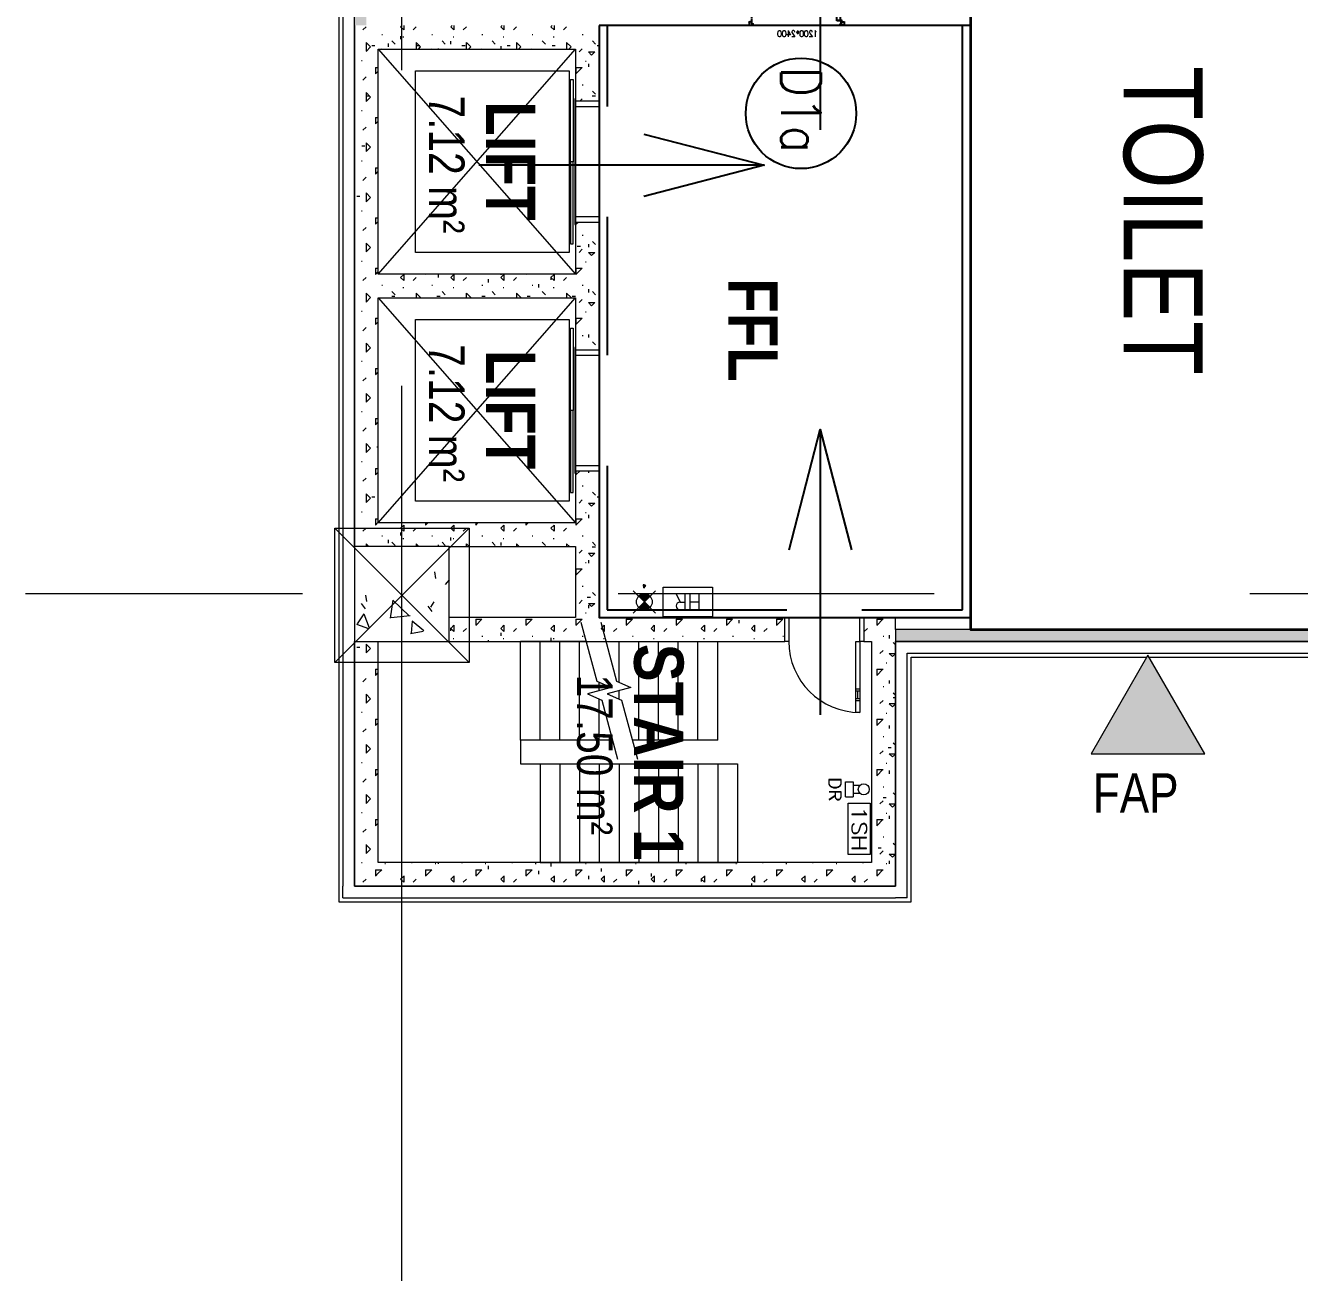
# Model space of a CAD drawing. Extents: x -14231 to 516634, y -267190 to 70805.
# Drawn here: x 402744 to 418883, y -145088 to -129294 of the extents above; entities that cross this region are included whole.
import ezdxf
from ezdxf.enums import TextEntityAlignment as Align

# ---------------------------------------------------------------- set-up
doc = ezdxf.new("R2010")
doc.units = 0
doc.header["$LTSCALE"] = 8
for name, pattern in [('188K-SM-03-F10-ARCH-PA-Y2257103$0$AP5A-SM-03-F20-ARCH-PA-Y2230801+Y2230803$0$ALL-PA-TXT-Y2221201$0$DASHED', [19.05, 12.7, -6.35]), ('IDA - Grid Line', [3500, 2000, -500, 500, -500]), ('Overhead', [992.1875, 595.3125, -396.875])]:
    doc.linetypes.add(name, pattern=pattern)
doc.layers.get('0').update_dxf_attribs({"color": 1, "linetype": 'CONTINUOUS'})
for name, color, linetype in [('0-1.7M Column', 254, 'CONTINUOUS'), ('0-T100单抗岩棉库板H10000', 21, 'CONTINUOUS'), ('188K-SM-03-F10-ARCH-PA-Y2257103$0$K-Door', 4, 'CONTINUOUS'), ('188K-SM-03-F10-ARCH-PA-Y2257103$0$K-TXT', 7, 'CONTINUOUS'), ('CTCI', 4, 'CONTINUOUS')]:
    doc.layers.add(name, color=color, linetype=linetype)
for name, color, linetype, lineweight in [('A-_--------_-D0', 7, 'CONTINUOUS', 9), ('A-_--------_A', 7, 'CONTINUOUS', 9), ('A-_ANOTGRID_E', 7, 'CONTINUOUS', 9), ('A-_DOOR----_E', 7, 'CONTINUOUS', 9), ('A-_FIREEQPM_E', 7, 'CONTINUOUS', 9), ('A-_ROOMNAME_A', 7, 'CONTINUOUS', 9), ('A-_STRC----_E', 7, 'CONTINUOUS', 9), ('A-_WALL----_E', 7, 'CONTINUOUS', 9), ('A-_WALL----_H', 7, 'CONTINUOUS', 9), ('A-COLN----_E', 7, 'CONTINUOUS', 9), ('A-COLN----_E1', 7, 'CONTINUOUS', 9), ('Mechanical Equipment', 7, 'CONTINUOUS', 9)]:
    doc.layers.add(name, color=color, linetype=linetype, lineweight=lineweight)
doc.styles.add('188K-SM-03-F10-ARCH-PA-Y2257103$0$AP5A-SM-03-F20-ARCH-PA-Y2230801+Y2230803$0$ALL-PA-TXT-Y2221201$0$Standard', font='txt.shx', dxfattribs={"bigfont": 'chineset.shx'})
doc.styles.add('188K-SM-03-F10-ARCH-PA-Y2257103$0$Standard', font='txt.shx', dxfattribs={"bigfont": 'chineset.shx'})
doc.styles.add('Arial', font='arial.ttf', dxfattribs={"width": 0.8, "height": 0.25})
doc.styles.add('Arial Narrow_2', font='ARIALN.TTF', dxfattribs={"width": 0.8, "height": 0.22})
doc.styles.add('Arial Narrow_3', font='ARIALN.TTF', dxfattribs={"height": 0.35})
doc.styles.add('Arial Narrow_B_3', font='ARIALNB.TTF', dxfattribs={"height": 2.6})
doc.styles.add('Site Area', font='arial.ttf', dxfattribs={"width": 0.8})
doc.dimstyles.new('IDA_-_Arial_-_2_5mm_-_Black_-_Diagonal', dxfattribs={"dimscale": 304.8, "dimtxt": 639.644359, "dimasz": 0.82021, "dimexe": 0.82021, "dimexo": 0.82021, "dimgap": 0, "dimtad": 1, "dimdec": 0, "dimzin": 0, "dimdsep": 46, "dimtxsty": 'Arial Narrow_2', "dimblk1": 'OBLIQUE', "dimblk2": 'OBLIQUE', "dimsah": 1, "dimcen": 0.09, "dimdle": 0.82021, "dimazin": 0, "dimtfac": 1, "dimtdec": 4, "dimtix": 1, "dimtmove": 0, "dimatfit": 3, "dimfxl": 1, "dimtvp": 1, "dimtolj": 1, "dimtzin": 0, "dimarcsym": 2})
pattern_1 = [(270, (69356.9, 806163.47), (508, -2032), [83.82, -1440.18, 83.82, -1440.18, -8128]), (270, (69356.9, 806163.47), (508, -2032), [-3048, 83.82, -2964.18, 83.82, -1440.18, -3556]), (270, (69356.9, 806163.47), (508, -2032), [-7620, 83.82, -932.18, 83.82, -2456.18]), (30, (69610.9, 805401.47), (1505.76362, 1455.9409), [83.82, -1440.18, 83.82, -1440.18, -8128]), (30, (69610.9, 805401.47), (1505.76362, 1455.9409), [-3048, 83.82, -2964.18, 83.82, -1440.18, -3556]), (30, (69610.9, 805401.47), (1505.76362, 1455.9409), [-7620, 83.82, -932.18, 83.82, -2456.18]), (150, (70626.9, 805147.47), (-2013.76362, 576.0591), [83.82, -1440.18, 83.82, -1440.18, -8128]), (150, (70626.9, 805147.47), (-2013.76362, 576.0591), [-3048, 83.82, -2964.18, 83.82, -1440.18, -3556]), (150, (70626.9, 805147.47), (-2013.76362, 576.0591), [-7620, 83.82, -932.18, 83.82, -2456.18])]
pattern_2 = [(270, (69356.9, 806163.47), (635, -635), [79.375, -555.625]), (360, (69356.9, 806163.47), (635, 635), [79.375, -555.625]), (45, (69356.9, 806084.1), (1e-13, 635.00027), [112.253, -785.772]), (270, (69714.1, 806084.1), (635, -635), [79.375, -555.625]), (315, (69674.4, 806044.4), (635.00027, -1e-13), [56.127, -841.899]), (45, (69674.4, 806044.4), (1e-13, 635.00027), [56.127, -841.899]), (270, (69872.84, 805845.97), (635, -635), [112.253, -522.747]), (315, (69872.84, 805845.97), (635.00027, -1e-13), [79.375, -818.651]), (45, (69872.84, 805733.7), (1e-13, 635.00027), [79.375, -818.651]), (360, (69515.66, 805726.9), (635, 635), [79.375, -555.625]), (315, (69515.66, 805726.9), (635.00027, -1e-13), [56.127, -841.899]), (45, (69555.34, 805687.2), (1e-13, 635.00027), [56.127, -841.899]), (270, (69515.66, 806084.1), (635, -635), [39.687, -531.812]), (270, (69674.4, 805607.84), (635, -635), [39.687, -531.812]), (360, (69753.8, 805806.3), (635, 635), [39.687, -531.813]), (45, (69396.6, 805726.9), (1e-13, 635.00027), [56.127, -841.899]), (45, (69833.16, 806004.7), (1e-13, 635.00027), [56.127, -841.899]), (315, (69565.27, 805865.8), (635.00027, -1e-13), [56.127, -841.899]), (360, (69436.3, 805945.2), (635, 635), [9.922, -625.078]), (360, (69704.2, 805915.4), (635, 635), [9.922, -625.078]), (360, (69813.3, 805617.76), (635, 635), [9.922, -625.078]), (360, (69476, 805607.84), (635, 635), [9.922, -625.078])]

# ---------------------------------------------------------------- blocks, each defined once
blk = doc.blocks.new('IDA - Rectangle Column - 1200W X 1200D-V91-PH1 LEVEL 3 - PROBE')
at = {"layer": 'A-COLN----_E1'}
h = blk.add_hatch(dxfattribs=at)
h.set_pattern_fill('FP_87', color=256, style=0, pattern_type=2)
h.set_pattern_definition([(50, (-942657.2, -338156.1), (1821.8403, -159.3907), [190.5, -2095.5]), (355, (-942657.2, -338156.1), (-352.428, 1910.5674), [152.4, -1676.4]), (100.451, (-942505.4, -338169.4), (1469.4262, 1751.166), [161.9, -1780.901]), (46.184, (-942657.2, -337648.1), (2710.791, -420.428), [285.75, -3143.25]), (96.636, (-942431.3, -337683.2), (2374.0256, 2474.276), [242.85, -2671.351]), (351.184, (-942657.2, -337648), (2374.05, 2474.2525), [228.6, -2514.6]), (21, (-942403.2, -337775.1), (1516.1442, -1022.6516), [190.5, -2095.5]), (326, (-942403.2, -337775.1), (618.021, 1841.8805), [152.4, -1676.4]), (71.451, (-942276.8, -337860.3), (2134.1713, 819.2124), [161.9, -1780.901]), (37.5, (-942657.2, -338156.1), (30.88603, 845.5504), [83.82, -1572.26, 83.82, -3300.73]), (37.5, (-942657.2, -338156.1), (30.88603, 845.5504), [-1739.9, -1617.98, 83.82, -1598.93]), (7.5, (-942657.2, -338156.1), (668.1966, 1001.80575), [83.82, -886.46, 83.82, -1534.16, -641.35]), (7.5, (-942657.2, -338156.1), (668.1966, 1001.80575), [-2588.26, 83.82, -557.53]), (327.5, (-943223.6, -338156.1), (1355.90933, -57.2896), [83.82, -551.18, 83.82, -4526.28]), (327.5, (-943223.6, -338156.1), (1355.90933, -57.2896), [-718.82, -1897.38, 83.82, -2545.08]), (317.5, (-943477.6, -338156.1), (1481.2932, 254.2664), [83.82, -741.68, 83.82, -3098.8]), (317.5, (-943477.6, -338156.1), (1481.2932, 254.2664), [-909.32, -1231.9, 83.82, -1783.08])])
h.paths.add_polyline_path([(600, -600), (600, 600), (-600, 600), (-600, -600)])
at = {"layer": 'A-COLN----_E'}
for p, q in [((600, 600), (-600, 600)), ((-600, 600), (-600, -600)), ((600, -600), (600, 600)), ((-600, -600), (600, -600))]:
    blk.add_line(p, q, dxfattribs=at)
blk = doc.blocks.new('IDA - Lift - 2500W X 2850D - Lift Shaft PL-9846512-PH1 LEVEL 3 - PROBE')
at = {"layer": 'A-_DOOR----_E'}
for p, q in [((-735, 150), (-800, 150)), ((-800, 150), (-800, -150)), ((-735, -150), (-735, 150)), ((730, 150), (665, 150)), ((665, 150), (665, -150)), ((730, -150), (730, 150)), ((-1460, -150), (1390, -150)), ((-1460, -2650), (-1460, -150)), ((-1460, -2650), (1390, -150)), ((1390, -2650), (-1460, -150)), ((-35, -150), (-830, -150)), ((-830, -150), (-830, -160)), ((-830, -160), (-35, -160)), ((-800, -150), (-735, -150)), ((-35, -160), (-35, -150)), ((760, -150), (-35, -150)), ((-35, -150), (-35, -160)), ((-35, -160), (760, -160)), ((665, -150), (730, -150)), ((760, -160), (760, -150)), ((1390, -150), (1390, -2650)), ((-1185, -230), (1115, -230)), ((-1185, -2180), (-1185, -230)), ((-1075, -180), (-35, -180)), ((-1075, -215), (-1075, -180)), ((-35, -215), (-1075, -215)), ((-35, -180), (-35, -215)), ((1005, -180), (-35, -180)), ((-35, -180), (-35, -215)), ((-35, -215), (1005, -215)), ((1005, -215), (1005, -180)), ((1115, -230), (1115, -2180)), ((1115, -2180), (-1185, -2180)), ((1390, -2650), (-1460, -2650))]:
    blk.add_line(p, q, dxfattribs=at)
blk = doc.blocks.new('IDA - F - Single - Swing - VP - 1000L X 2200H - DOOR TYPE - FIRE RATING-9848701-PH1 LEVEL 3 - PROBE')
at = {"layer": 'A-_DOOR----_E'}
for p, q in [((-500, 150), (-450, 150)), ((-500, -150), (-500, 150)), ((-450, 150), (-450, -150)), ((450, 150), (500, 150)), ((450, -150), (450, 150)), ((500, 150), (500, -150)), ((-450, -150), (-500, -150)), ((400, -150), (450, -150)), ((400, -1050), (400, -150)), ((450, -150), (450, -1050)), ((500, -150), (450, -150)), ((400, -750), (450, -750)), ((400, -775), (450, -775)), ((425, -875), (425, -775)), ((400, -875), (450, -875)), ((400, -900), (450, -900)), ((450, -1050), (400, -1050))]:
    blk.add_line(p, q, dxfattribs=at)
blk.add_arc((450, -150), 900, 180, 270, dxfattribs=at)
blk.add_arc((450, -150), 900, 180, 270, dxfattribs=at)
blk = doc.blocks.new('IDA - Hosereel - HoseReel w Box-9858638-PH1 LEVEL 3 - PROBE')
at = {"layer": 'A-_--------_-D0'}
for p, q in [((-313, -388), (-313, -12)), ((-313, -12), (312, -12)), ((-145, -100), (-145, -300)), ((-32, -100), (-32, -300)), ((33, -100), (99, -100)), ((33, -100), (33, -300)), ((312, -12), (312, -388)), ((-145, -195), (-32, -195)), ((99, -195), (33, -195)), ((90, -195), (146, -300)), ((312, -388), (-313, -388))]:
    blk.add_line(p, q, dxfattribs=at)
blk.add_arc((99, -148), 47.6, 270, 90, dxfattribs=at)
blk = doc.blocks.new('IDA - Fire Extinguisher Fix Text - 4kg ABC-9858651-PH1 LEVEL 3 - PROBE')
at = {"layer": 'A-_--------_-D0'}
for points in [[(-71, -124), (0, -195), (71, -124), (50, -108), (26, -98), (0, -95), (-26, -98), (-50, -108)], [(-71, -266), (-50, -282), (-26, -292), (0, -295), (26, -292), (50, -282), (71, -266), (0, -195), (-50, -245)]]:
    blk.add_hatch(color=256, dxfattribs=at).paths.add_polyline_path(points)
for p, q in [((-141, -54), (0, -195)), ((-71, -124), (0, -195)), ((-71, -124), (0, -195)), ((141, -54), (0, -195)), ((0, -195), (71, -124)), ((0, -195), (71, -124)), ((-141, -336), (0, -195)), ((0, -195), (-71, -266)), ((141, -336), (0, -195)), ((71, -266), (0, -195)), ((7, -369), (-17, -404)), ((-17, -404), (7, -404)), ((-15, -403), (7, -371)), ((7, -403), (-15, -403)), ((8, -403), (7, -369)), ((7, -371), (7, -403)), ((7, -404), (8, -420)), ((8, -404), (20, -403)), ((20, -403), (8, -403)), ((8, -420), (8, -404))]:
    blk.add_line(p, q, dxfattribs=at)
blk.add_circle((0, -195), 100, dxfattribs=at)
for start, end in [(45, 135), (45, 135), (225, 315)]:
    blk.add_arc((0, -195), 100, start, end, dxfattribs=at)
blk = doc.blocks.new('IDA - Dry _ Wet Riser - Dry Riser-9858623-PH1 LEVEL 3 - PROBE')
at = {"layer": 'A-_--------_-D0'}
for p, q in [((-50, -149), (-50, -235)), ((50, -149), (50, -235)), ((-95, -330), (-95, -235)), ((-95, -235), (95, -235)), ((95, -330), (95, -235)), ((-72, -388), (-124, -388)), ((-124, -388), (-124, -542)), ((-121, -538), (-121, -392)), ((-121, -392), (-72, -392)), ((95, -330), (-95, -330)), ((-50, -395), (-72, -388)), ((-72, -392), (-52, -399)), ((-52, -399), (-38, -413)), ((-35, -410), (-50, -395)), ((-38, -413), (-31, -426)), ((-28, -425), (-35, -410)), ((-31, -426), (-24, -447)), ((-24, -483), (-31, -504)), ((-21, -447), (-28, -425)), ((-28, -505), (-21, -483)), ((-24, -447), (-24, -483)), ((-21, -483), (-21, -447)), ((95, -388), (29, -388)), ((29, -388), (29, -540)), ((32, -460), (32, -392)), ((32, -392), (94, -392)), ((94, -460), (32, -460)), ((32, -540), (32, -463)), ((32, -463), (79, -463)), ((79, -463), (129, -540)), ((132, -539), (83, -462)), ((83, -462), (95, -462)), ((94, -392), (115, -399)), ((115, -453), (94, -460)), ((117, -395), (95, -388)), ((95, -462), (117, -455)), ((115, -399), (122, -405)), ((122, -446), (115, -453)), ((124, -402), (117, -395)), ((117, -455), (124, -447)), ((122, -405), (128, -419)), ((128, -432), (122, -446)), ((132, -417), (124, -402)), ((124, -447), (132, -433)), ((128, -419), (128, -432)), ((132, -433), (132, -417)), ((-124, -542), (-72, -542)), ((-72, -538), (-121, -538)), ((-52, -531), (-72, -538)), ((-72, -542), (-50, -535)), ((-38, -517), (-52, -531)), ((-50, -535), (-35, -520)), ((-31, -504), (-38, -517)), ((-35, -520), (-28, -505)), ((29, -540), (32, -540)), ((129, -540), (132, -539))]:
    blk.add_line(p, q, dxfattribs=at)
blk.add_circle((0, -100), 70, dxfattribs=at)
blk = doc.blocks.new('IDA - Standby Hose - Single SH w Box-9858608-PH1 LEVEL 3 - PROBE')
at = {"layer": 'A-_--------_-D0'}
for p, q in [((-324, -296), (-324, -19)), ((-324, -19), (324, -19)), ((-211, -89), (-228, -98)), ((-228, -98), (-226, -101)), ((-226, -101), (-208, -92)), ((-184, -62), (-211, -89)), ((-208, -92), (-185, -69)), ((-185, -69), (-185, -250)), ((-181, -62), (-184, -62)), ((-181, -250), (-181, -62)), ((-49, -71), (-68, -90)), ((-68, -90), (-68, -109)), ((-68, -109), (-59, -128)), ((-64, -92), (-47, -75)), ((-64, -108), (-64, -92)), ((-55, -125), (-64, -108)), ((-59, -128), (-49, -137)), ((-47, -134), (-55, -125)), ((-22, -62), (-49, -71)), ((-49, -137), (-31, -146)), ((-47, -75), (-22, -66)), ((-30, -142), (-47, -134)), ((-31, -146), (22, -164)), ((23, -160), (-30, -142)), ((14, -62), (-22, -62)), ((-22, -66), (13, -66)), ((13, -66), (39, -75)), ((41, -71), (14, -62)), ((41, -169), (23, -160)), ((39, -75), (56, -92)), ((59, -89), (41, -71)), ((56, -92), (59, -89)), ((115, -65), (111, -65)), ((111, -65), (111, -250)), ((115, -151), (115, -65)), ((243, -151), (115, -151)), ((115, -250), (115, -155)), ((115, -155), (243, -155)), ((247, -65), (243, -65)), ((243, -65), (243, -151)), ((243, -155), (243, -250)), ((247, -250), (247, -65)), ((324, -19), (324, -296)), ((324, -296), (-324, -296)), ((-185, -250), (-181, -250)), ((-64, -223), (-67, -226)), ((-67, -226), (-49, -244)), ((-47, -241), (-64, -223)), ((-49, -244), (-22, -253)), ((-22, -249), (-47, -241)), ((13, -249), (-22, -249)), ((-22, -253), (14, -253)), ((39, -241), (13, -249)), ((14, -253), (41, -244)), ((22, -164), (39, -173)), ((39, -173), (47, -181)), ((55, -224), (39, -241)), ((50, -179), (41, -169)), ((41, -244), (59, -225)), ((47, -181), (55, -198)), ((59, -197), (50, -179)), ((55, -198), (55, -224)), ((59, -225), (59, -197)), ((111, -250), (115, -250)), ((243, -250), (247, -250))]:
    blk.add_line(p, q, dxfattribs=at)
blk = doc.blocks.new('_Oblique')
at = {"color": 0, "linetype": 'ByBlock', "lineweight": -2}
blk.add_line((-0.5, -0.5), (0.5, 0.5), dxfattribs=at)
blk = doc.blocks.new('A$C3c950bc4')
at = {"layer": 'A-COLN----_E1', "color": 8, "lineweight": 9}
for p, q in [((76466, 850), (74766, -850)), ((74766, 850), (76466, -850))]:
    blk.add_line(p, q, dxfattribs=at)
blk.add_lwpolyline([(74766, 850), (76466, 850), (76466, -850), (74766, -850)], close=True, dxfattribs=at)
blk = doc.blocks.new('188K-SM-03-F10-ARCH-PA-Y2257103$0$AP5A-SM-03-F20-ARCH-PA-Y2230801+Y2230803$0$把手GMT水平鎖')
blk.add_lwpolyline([(24, 8), (-24, 8), (-24, 0), (24, 0)], close=True)
blk.add_lwpolyline([(-11, 0), (-11, -40), (-10, -54, 0.327495), (-4, -62, 0.089847), (104, -64, 1.144881), (99, -45, -0.137079), (16, -45, -0.349357), (11, -40), (11, 0)], format="xyb")
blk = doc.blocks.new('188K-SM-03-F10-ARCH-PA-Y2257103$0$單開庫板門-1200x2400(水平把手)')
at = {"ltscale": 0.1}
for p, q in [((26008.6, -11403.6), (26004.5, -11403.6)), ((26004.5, -11403.6), (26004.5, -11414.1)), ((26008.6, -11414.1), (26008.6, -11403.6)), ((26004.5, -11414.1), (26004.5, -11415.3)), ((26004.5, -11414.1), (26008.6, -11414.1)), ((26004.5, -11415.4), (26004.6, -11415.5)), ((26008.6, -11414), (26004.6, -11414)), ((26004.6, -11414.3), (26004.6, -11414.2)), ((26004.6, -11415.3), (26004.6, -11414.5)), ((26004.7, -11414.1), (26006.5, -11414.1)), ((26005.1, -11414.4), (26004.7, -11414.4)), ((26004.7, -11414.5), (26005.1, -11414.5)), ((26004.7, -11414.5), (26004.7, -11506)), ((26004.7, -11506), (26004.7, -11414.5)), ((26004.7, -11414.5), (26004.7, -11414.5)), ((26004.7, -11415.4), (26004.7, -11415.3)), ((26005.2, -11414.4), (26005.2, -11414.4)), ((26006.5, -11414.1), (26006.6, -11414.1)), ((26006.6, -11414.1), (26006.6, -11414.1)), ((26006.6, -11414.1), (26008.4, -11414.1)), ((26008.4, -11414.4), (26008, -11414.4)), ((26008, -11414.4), (26008, -11414.4)), ((26008, -11414.5), (26008.4, -11414.5)), ((26008.4, -11506), (26008.4, -11414.5)), ((26008.4, -11414.5), (26008.4, -11414.5)), ((26008.4, -11414.5), (26008.4, -11506)), ((26008.4, -11415.3), (26008.4, -11415.4)), ((26008.5, -11414.2), (26008.5, -11414.3)), ((26008.5, -11414.5), (26008.5, -11415.3)), ((26008.5, -11415.5), (26008.6, -11415.4)), ((26008.6, -11415.3), (26008.6, -11414.1)), ((26008.6, -11506.4), (26004.5, -11506.4)), ((26004.5, -11506.4), (26004.5, -11518)), ((26004.7, -11506), (26004.7, -11506)), ((26008.4, -11506), (26008.4, -11506)), ((26008.6, -11518), (26008.6, -11506.4)), ((25999.5, -11519.7), (25999.5, -11523.2)), ((26002.5, -11519.1), (26000, -11519.1)), ((26002.4, -11523.7), (26004.1, -11522.6)), ((26002.9, -11518.5), (26002.6, -11518.5)), ((26002.6, -11518.5), (26002.6, -11521)), ((26002.6, -11521.9), (26002.6, -11519.3)), ((26002.6, -11521), (26002.9, -11521)), ((26003.4, -11521.9), (26002.6, -11521.9)), ((26002.9, -11521), (26002.9, -11518.5)), ((26003.3, -11522.2), (26003.3, -11522)), ((26003.3, -11522), (26003.4, -11522)), ((26004, -11522.2), (26003.3, -11522.2)), ((26008.3, -11517.5), (26003.6, -11517.5)), ((26003.6, -11517.5), (26003.6, -11517.7)), ((26003.6, -11517.7), (26008.3, -11517.7)), ((26004.1, -11521.9), (26003.9, -11521.9)), ((26003.9, -11522), (26004, -11522)), ((26004, -11522), (26004, -11522.2)), ((26004.2, -11522.4), (26004.2, -11521.9)), ((26004.5, -11518), (26008.6, -11518)), ((26008.3, -11517.7), (26008.3, -11517.5)), ((26114.8, -11521.9), (26115.1, -11521.9)), ((26114.8, -11522.4), (26114.8, -11521.9)), ((26114.9, -11522), (26114.9, -11522.2)), ((26115.1, -11522), (26114.9, -11522)), ((26114.9, -11522.2), (26115.7, -11522.2)), ((26116.6, -11523.7), (26114.9, -11522.6)), ((26115.5, -11521.9), (26116.3, -11521.9)), ((26115.7, -11522), (26115.5, -11522)), ((26115.7, -11522.2), (26115.7, -11522)), ((26116.3, -11521.9), (26116.3, -11519.3)), ((26116.5, -11519.1), (26119, -11519.1)), ((26119.5, -11519.7), (26119.5, -11523.2)), ((26000, -11523.7), (26002.4, -11523.7)), ((26119, -11523.7), (26116.6, -11523.7))]:
    blk.add_line(p, q, dxfattribs=at)
blk.add_lwpolyline([(26006.6, -11506.4), (26006.5, -11506.3), (26004.7, -11506.3, -0.414214), (26004.6, -11506.3), (26004.6, -11506.1, -0.414214), (26004.7, -11506.1), (26005.1, -11506.1, 0.414214), (26005.2, -11506.1), (26005.2, -11506, 0.414214), (26005.1, -11506), (26004.7, -11506, -0.414214), (26004.6, -11506), (26004.6, -11505.2, -0.414214), (26004.7, -11505.2), (26004.7, -11505.2, 0.414214), (26004.7, -11505.2), (26004.7, -11505, 0.72636), (26004.6, -11505), (26004.5, -11505.1, 0.158507), (26004.5, -11505.2), (26004.5, -11506.4, 0.414214), (26004.6, -11506.5), (26008.6, -11506.5, 0.414214), (26008.6, -11506.4), (26008.6, -11505.2, 0.158507), (26008.6, -11505.1), (26008.5, -11505, 0.72636), (26008.4, -11505), (26008.4, -11505.2, 0.414214), (26008.5, -11505.2, -0.414214), (26008.5, -11505.2), (26008.5, -11506, -0.414214), (26008.4, -11506), (26008, -11506, 0.414214), (26008, -11506), (26008, -11506.1, 0.414214), (26008, -11506.1), (26008.4, -11506.1, -0.414214), (26008.5, -11506.1), (26008.5, -11506.3, -0.414214), (26008.4, -11506.3), (26006.6, -11506.3)], format="xyb", close=True, dxfattribs=at)
for points in [[(25999.5, -11518.9), (25999.5, -11523.9)], [(26119.5, -11518.9), (26119.5, -11523.9)]]:
    blk.add_lwpolyline(points)
at = {"linetype": '188K-SM-03-F10-ARCH-PA-Y2257103$0$AP5A-SM-03-F20-ARCH-PA-Y2230801+Y2230803$0$ALL-PA-TXT-Y2221201$0$DASHED', "ltscale": 0.01}
blk.add_arc((26001.1, -11518.7), 115.3, 359.8531, 85.8135, dxfattribs=at)
at = {"ltscale": 0.1}
for centre, radius, start, end in [((26004.6, -11414.1), 0.0313, 90, 180), ((26004.6, -11415.3), 0.0313, 180, 216.0274), ((26004.7, -11414.2), 0.0313, 90, 180), ((26004.7, -11414.3), 0.0313, 180, 270), ((26004.7, -11414.5), 0.0313, 90, 180), ((26004.7, -11415.3), 0.0209, 180, 270), ((26004.7, -11415.4), 0.0313, 216.0274, 360), ((26004.7, -11415.3), 0.0209, 360, 90), ((26005.1, -11414.4), 0.0313, 270, 0), ((26005.1, -11414.4), 0.0313, 0, 90), ((26008, -11414.4), 0.0313, 90, 180), ((26008, -11414.4), 0.0313, 180, 270), ((26008.4, -11414.2), 0.0313, 360, 90), ((26008.4, -11414.3), 0.0313, 270, 0), ((26008.4, -11414.5), 0.0313, 0, 90), ((26008.5, -11415.3), 0.0209, 90, 180), ((26008.5, -11415.4), 0.0313, 180, 323.9726), ((26008.5, -11415.3), 0.0209, 270, 360), ((26008.6, -11414.1), 0.0313, 360, 90), ((26008.6, -11415.3), 0.0313, 323.9726, 360)]:
    blk.add_arc(centre, radius, start, end, dxfattribs=at)
for centre, major_axis, start_param, end_param in [((26000, -11519.7), (0.369, -0.369), 2.356194, 3.926991), ((26000, -11523.2), (-0.369, -0.369), 5.497787, 7.068583), ((26002.5, -11519.3), (0.111, -0.111), 7.068583, 8.63938), ((26003.4, -11521.9), (-0.0369, -0.0369), 0.785398, 3.926991), ((26003.9, -11521.9), (-0.0369, -0.0369), 3.926991, 7.068583), ((26004.1, -11521.9), (0.0369, -0.0369), 7.068583, 8.63938), ((26003.9, -11522.4), (0.221, -0.221), 6.162283, 7.068583), ((26114.8, -11521.9), (-0.0369, -0.0369), -2.356194, -0.785398), ((26115.1, -11522.4), (-0.221, -0.221), -0.785398, 0.120903), ((26115.1, -11521.9), (0.0369, -0.0369), -0.785398, 2.356194), ((26115.5, -11521.9), (0.0369, -0.0369), 2.356194, 5.497787), ((26116.5, -11519.3), (-0.111, -0.111), -2.356194, -0.785398), ((26119, -11519.7), (-0.369, -0.369), 2.356194, 3.926991), ((26119, -11523.2), (0.369, -0.369), -0.785398, 0.785398)]:
    blk.add_ellipse(centre, major_axis=major_axis, ratio=1, start_param=start_param, end_param=end_param, dxfattribs=at)
at = {"ltscale": 0.1, "extrusion": (0, 0, -1)}
blk.add_ellipse((26003.1, -11517.9), major_axis=(-0.516, 0.516), ratio=1, start_param=5.497787, end_param=11.780972, dxfattribs=at)
at = {"ltscale": 5}
for p, xscale, yscale, zscale, rotation in [((26003.6, -11408.9), 0.1058823529319317, 0.1058823529319317, 0.1058823529319317, 270), ((26009.5, -11408.9), -0.1058823529319317, 0.1058823529396357, 0.1058823529411765, 90)]:
    blk.add_blockref('188K-SM-03-F10-ARCH-PA-Y2257103$0$AP5A-SM-03-F20-ARCH-PA-Y2230801+Y2230803$0$把手GMT水平鎖', p, dxfattribs=dict(at, xscale=xscale, yscale=yscale, zscale=zscale, rotation=rotation))
at = {"color": 8, "ltscale": 0.1, "style": '188K-SM-03-F10-ARCH-PA-Y2257103$0$AP5A-SM-03-F20-ARCH-PA-Y2230801+Y2230803$0$ALL-PA-TXT-Y2221201$0$Standard', "width": 0.85}
blk.add_text('1200*2400', height=8, dxfattribs=at).set_placement((26058.4, -11534.4), align=Align.MIDDLE_CENTER)

msp = doc.modelspace()

# ---------------------------------------------------------------- hatches: boundary and pattern name
at = {"layer": 'A-_--------_A', "lineweight": 5, "true_color": 0xff0000}
msp.add_hatch(color=1, dxfattribs=at).paths.add_polyline_path([(416241.7, -138518.7), (417685, -138518.7), (416963.4, -137268.7), (416577.1, -137937.8)])
at = {"layer": 'A-_WALL----_H', "true_color": 0x808080}
h = msp.add_hatch(dxfattribs=at)
h.set_pattern_fill('FP_1', color=8, angle=-90, style=0, pattern_type=2)
h.set_pattern_definition(pattern_1)
h.paths.add_polyline_path([(406913, -129293.5), (407063, -129293.5), (407063, -124493.7), (406913, -124493.7)])
h.paths.add_polyline_path([(406913, -123293.7), (407063, -123293.7), (407063, -111893.7), (406913, -111893.7), (406913, -112478.2)])
h.paths.add_polyline_path([(406913, -110693.7), (407063, -110693.7), (407063, -99293.7), (406913, -99293.7)])
h.paths.add_polyline_path([(406913, -98093.7), (407063, -98093.7), (407063, -86693.7), (406913, -86693.7), (406913, -94441.7)])
h.paths.add_polyline_path([(406913, -85493.7), (407063, -85493.7), (407063, -74093.7), (406913, -74093.7), (406913, -76405.1)])
h.paths.add_polyline_path([(406913, -72893.7), (407063, -72893.7), (407063, -61493.7), (406913, -61493.7)])
h = msp.add_hatch(dxfattribs=at)
h.set_pattern_fill('FP_107', color=8, angle=-90, style=0, pattern_type=2)
h.set_pattern_definition(pattern_2)
h.paths.add_polyline_path([(406913, -140193.7), (407213, -140193.7), (407213, -137093.7), (406913, -137093.7), (406913, -139893.7)])
h.paths.add_polyline_path([(406913, -135593.7), (406913, -135893.7), (407213, -135893.7), (407213, -129293.5), (406913, -129293.5), (406913, -132743.6)])
h = msp.add_hatch(dxfattribs=at)
h.set_pattern_fill('FP_107', color=8, angle=-90, style=0, pattern_type=2)
h.set_pattern_definition(pattern_2)
h.paths.add_polyline_path([(407213, -129593.5), (409712.8, -129593.5), (409712.8, -129293.5), (407213, -129293.5)])
h = msp.add_hatch(dxfattribs=at)
h.set_pattern_fill('FP_107', color=8, angle=-90, style=0, pattern_type=2)
h.set_pattern_definition(pattern_2)
h.paths.add_polyline_path([(409712.8, -133373.7), (409712.8, -133403.7), (410012.8, -133403.7), (410012.8, -131783.6), (409712.8, -131783.6), (409712.8, -132743.6)])
h.paths.add_polyline_path([(409712.8, -130253.6), (410012.8, -130253.6), (410012.8, -129293.5), (409712.8, -129293.5), (409712.8, -130223.6)])
h.paths.add_polyline_path([(409712.8, -134933.7), (409712.8, -136793.7), (410012.8, -136793.7), (410012.8, -134933.7), (409862.8, -134933.7)])
h = msp.add_hatch(dxfattribs=at)
h.set_pattern_fill('FP_107', color=8, angle=-90, style=0, pattern_type=2)
h.set_pattern_definition(pattern_2)
h.paths.add_polyline_path([(407213, -132743.6), (409712.8, -132743.6), (409712.8, -132443.6), (407213, -132443.6)])
h = msp.add_hatch(dxfattribs=at)
h.set_pattern_fill('FP_107', color=8, angle=-90, style=0, pattern_type=2)
h.set_pattern_definition(pattern_2)
h.paths.add_polyline_path([(407213, -135593.7), (407213, -135893.7), (409712.8, -135893.7), (409712.8, -135593.7), (408113, -135593.7)])
h = msp.add_hatch(dxfattribs=at)
h.set_pattern_fill('FP_107', color=8, angle=-90, style=0, pattern_type=2)
h.set_pattern_definition(pattern_2)
h.paths.add_polyline_path([(408113, -136793.7), (408113, -137093.7), (412363, -137093.7), (412363, -136793.7), (408845.3, -136793.7)])
h.paths.add_polyline_path([(413363, -136943.7), (413363, -137093.7), (413463, -137093.7), (413463, -136793.7), (413363, -136793.7)])
h = msp.add_hatch(dxfattribs=at)
h.set_pattern_fill('FP_107', color=8, angle=-90, style=0, pattern_type=2)
h.set_pattern_definition(pattern_2)
h.paths.add_polyline_path([(413463, -140193.7), (413763, -140193.7), (413763, -136793.7), (413463, -136793.7), (413463, -139893.7)])
h = msp.add_hatch(dxfattribs=at)
h.set_pattern_fill('FP_1', color=8, angle=-90, style=0, pattern_type=2)
h.set_pattern_definition(pattern_1)
h.paths.add_polyline_path([(413763, -137093.7), (419513, -137093.7), (419513, -136943.7), (413763, -136943.7)])
h.paths.add_polyline_path([(420713, -137093.7), (432113, -137093.7), (432113, -136943.7), (420713, -136943.7)])
h.paths.add_polyline_path([(433313, -136976), (433313, -137093.7), (444713, -137093.7), (444713, -136943.7), (433313, -136943.7)])
h.paths.add_polyline_path([(445913, -136943.7), (445913, -137093.7), (457313, -137093.7), (457313, -136943.7)])
h.paths.add_polyline_path([(458513, -137093.7), (469913, -137093.7), (469913, -136943.7), (458513, -136943.7), (458513, -137040.5)])
h.paths.add_polyline_path([(471113, -136943.7), (471113, -137093.7), (479313, -137093.7), (479313, -136943.7), (478431.2, -136943.7)])
h = msp.add_hatch(dxfattribs=at)
h.set_pattern_fill('FP_107', color=8, angle=-90, style=0, pattern_type=2)
h.set_pattern_definition(pattern_2)
h.paths.add_polyline_path([(407213, -140193.7), (413463, -140193.7), (413463, -139893.7), (407213, -139893.7)])

# ---------------------------------------------------------------- linework, layer by layer
msp.add_lwpolyline([(410012.8, -129293.5), (410012.8, -136793.7), (414713, -136793.7), (414713, -129293.5)], close=True)
at = {"layer": '0-T100单抗岩棉库板H10000', "lineweight": -3}
for p, q in [((410012.8, -129293.5), (410012.8, -130318.6)), ((410112.8, -129293.5), (410112.8, -130318.6)), ((414613, -136693.7), (414613, -129293.5)), ((414713, -136793.7), (414713, -129293.5)), ((410012.8, -131718.6), (410012.8, -133468.7)), ((410112.8, -131718.6), (410112.8, -133468.7)), ((410012.8, -134868.7), (410012.8, -136793.7)), ((410112.8, -134868.7), (410112.8, -136693.7)), ((410112.8, -136693.7), (412388, -136693.7)), ((413338, -136693.7), (414613, -136693.7)), ((410012.8, -136793.7), (412388, -136793.7)), ((413338, -136793.7), (414713, -136793.7))]:
    msp.add_line(p, q, dxfattribs=at)
at = {"layer": '188K-SM-03-F10-ARCH-PA-Y2257103$0$K-TXT'}
msp.add_circle((412567.9, -130406.8), 700, dxfattribs=at)
at = {"layer": 'A-_--------_A', "color": 1, "true_color": 0xff0000}
for p, q in [((416963.4, -137268.7), (416241.7, -138518.7)), ((416963.4, -137268.7), (416241.7, -138518.7)), ((417685, -138518.7), (416963.4, -137268.7)), ((417685, -138518.7), (416963.4, -137268.7)), ((416241.7, -138518.7), (417685, -138518.7)), ((416241.7, -138518.7), (417685, -138518.7))]:
    msp.add_line(p, q, dxfattribs=at)
at = {"layer": 'A-_ANOTGRID_E', "color": 8, "linetype": 'IDA - Grid Line', "true_color": 0x808080}
for p, q in [((407513, -149857.8), (407513, -50848.6)), ((490253.6, -136493.7), (402743.7, -136493.7))]:
    msp.add_line(p, q, dxfattribs=at)
at = {"layer": 'A-_STRC----_E', "linetype": 'Overhead'}
for p, q in [((409780.9, -136852.2), (409980.7, -137598)), ((407213, -137093.7), (409013, -137093.7)), ((407213, -139893.7), (407213, -137093.7)), ((409013, -138343.7), (409013, -137093.7)), ((409845.6, -137093.7), (409013, -137093.7)), ((409263, -138343.7), (409263, -137093.7)), ((409513, -138343.7), (409513, -137093.7)), ((409763, -138343.7), (409763, -137093.7)), ((409980.7, -137598), (410164, -137678.3)), ((410013, -137718.7), (410013, -137612.1)), ((410164, -137678.3), (409862.1, -137759.1)), ((409862.1, -137759.1), (410045.4, -137839.4)), ((410013, -138343.7), (410013, -137825.3)), ((410045.4, -137839.4), (410245.2, -138585.2)), ((409013, -138343.7), (409013, -138643.7)), ((410180.5, -138343.7), (409013, -138343.7)), ((409013, -138643.7), (409263, -138643.7)), ((409263, -138643.7), (409263, -139893.7)), ((409263, -138643.7), (411763, -138643.7)), ((409513, -138643.7), (409513, -139893.7)), ((409763, -138643.7), (409763, -139893.7)), ((410013, -138643.7), (410013, -139893.7)), ((410263, -138643.7), (410263, -139893.7)), ((410513, -138643.7), (410513, -139893.7)), ((410763, -138643.7), (410763, -139893.7)), ((411013, -138643.7), (411013, -139893.7)), ((411263, -138643.7), (411263, -139893.7)), ((411513, -138643.7), (411513, -139893.7)), ((411763, -138643.7), (411763, -139893.7)), ((409263, -139893.7), (407213, -139893.7)), ((409263, -139893.7), (411763, -139893.7))]:
    msp.add_line(p, q, dxfattribs=at)
at = {"layer": 'A-_STRC----_E'}
for p, q in [((410030.9, -136852.2), (410230.7, -137598)), ((410263, -137612.1), (410263, -137093.7)), ((410513, -138343.7), (410513, -137093.7)), ((410763, -138343.7), (410763, -137093.7)), ((411013, -138343.7), (411013, -137093.7)), ((411263, -138343.7), (411263, -137093.7)), ((411513, -138343.7), (411513, -137093.7)), ((410230.7, -137598), (410414, -137678.3)), ((410414, -137678.3), (410112.1, -137759.1)), ((410112.1, -137759.1), (410295.4, -137839.4)), ((410263, -137825.3), (410263, -137718.7)), ((410295.4, -137839.4), (410495.2, -138585.2)), ((410513, -138343.7), (410430.5, -138343.7)), ((410763, -138343.7), (410513, -138343.7)), ((411013, -138343.7), (410763, -138343.7)), ((411263, -138343.7), (411013, -138343.7)), ((411513, -138343.7), (411263, -138343.7))]:
    msp.add_line(p, q, dxfattribs=at)
at = {"layer": 'A-_WALL----_E'}
for p, q in [((406763, -111743.7), (406763, -140193.7)), ((406913, -135893.7), (406913, -124493.7)), ((406713, -126408.1), (406713, -140193.7)), ((406913, -129293.5), (406913, -135893.7)), ((410012.8, -129293.5), (410012.8, -129443.5)), ((407213, -132443.6), (407213, -129593.5)), ((407213, -129593.5), (409712.8, -129593.5)), ((409712.8, -129593.5), (409712.8, -130223.6)), ((410012.8, -130253.6), (410012.8, -129443.5)), ((409712.8, -131813.6), (409712.8, -132443.6)), ((410012.8, -133403.7), (410012.8, -131783.6)), ((409712.8, -132443.6), (407213, -132443.6)), ((407213, -135593.7), (407213, -132743.6)), ((407213, -132743.6), (409712.8, -132743.6)), ((409712.8, -132743.6), (409712.8, -133373.7)), ((409712.8, -134963.7), (409712.8, -135593.7)), ((410012.8, -136793.7), (410012.8, -134933.7)), ((409712.8, -135593.7), (407213, -135593.7)), ((408113, -135893.7), (409712.8, -135893.7)), ((409712.8, -135893.7), (409712.8, -136793.7)), ((409712.8, -136793.7), (408113, -136793.7)), ((412363, -136793.7), (410012.8, -136793.7)), ((413463, -136793.7), (413363, -136793.7)), ((413763, -136793.7), (413463, -136793.7)), ((413763, -136943.7), (413763, -136793.7)), ((419513, -136943.7), (413763, -136943.7)), ((413763, -136943.7), (413763, -137093.7)), ((406913, -140193.7), (406913, -137093.7)), ((406913, -137093.7), (406913, -140193.7)), ((407213, -139893.7), (407213, -137093.7)), ((408113, -137093.7), (412363, -137093.7)), ((413363, -137093.7), (413463, -137093.7)), ((413463, -137093.7), (413463, -139893.7)), ((413763, -137093.7), (419513, -137093.7)), ((419513, -137093.7), (413763, -137093.7)), ((413763, -137093.7), (413763, -137243.7)), ((413763, -140193.7), (413763, -137093.7)), ((413763, -137243.7), (413763, -137293.7)), ((413763, -137293.7), (413763, -140193.7)), ((413913, -137243.7), (482713, -137243.7)), ((413913, -137293.7), (413913, -137243.7)), ((413913, -140343.7), (413913, -137293.7)), ((413963, -137293.7), (416948.9, -137293.7)), ((413963, -140393.7), (413963, -137293.7)), ((416977.8, -137293.7), (436478.6, -137293.7)), ((413463, -139893.7), (407213, -139893.7)), ((406713, -140193.7), (406713, -140343.7)), ((406763, -140343.7), (406763, -140193.7)), ((413763, -140193.7), (406913, -140193.7)), ((406913, -140193.7), (407213, -140193.7)), ((407213, -140193.7), (413463, -140193.7)), ((413463, -140193.7), (413763, -140193.7)), ((406713, -140343.7), (406713, -140393.7)), ((406713, -140393.7), (413763, -140393.7)), ((406763, -140343.7), (413763, -140343.7)), ((413913, -140343.7), (413763, -140343.7)), ((413763, -140393.7), (413913, -140393.7)), ((413913, -140393.7), (413963, -140393.7))]:
    msp.add_line(p, q, dxfattribs=at)
at = {"layer": 'CTCI', "color": 3, "lineweight": 35}
msp.add_lwpolyline([(414713, -126993.7), (414713, -136943.7), (419513, -136943.7), (419513, -126993.7)], close=True, dxfattribs=at)

# ---------------------------------------------------------------- block references
at = {"layer": '0-1.7M Column', "color": 30, "lineweight": 35, "true_color": 0xf26722, "rotation": 270}
msp.add_blockref('A$C3c950bc4', (407513, -60893.7), dxfattribs=at)
at = {"layer": '188K-SM-03-F10-ARCH-PA-Y2257103$0$K-Door', "xscale": -10.00000000000569, "yscale": 10.00000000000569, "zscale": 10.00000000000569}
msp.add_blockref('188K-SM-03-F10-ARCH-PA-Y2257103$0$單開庫板門-1200x2400(水平把手)', (673107.8, -14054.2), dxfattribs=at)
at = {"layer": 'A-_DOOR----_E', "lineweight": 9, "rotation": 270}
for p in [(409862.8, -131053.9), (409862.8, -134204)]:
    msp.add_blockref('IDA - Lift - 2500W X 2850D - Lift Shaft PL-9846512-PH1 LEVEL 3 - PROBE', p, dxfattribs=at)
at = {"layer": 'A-_DOOR----_E', "lineweight": 9}
msp.add_blockref('IDA - F - Single - Swing - VP - 1000L X 2200H - DOOR TYPE - FIRE RATING-9848701-PH1 LEVEL 3 - PROBE', (412863, -136943.7), dxfattribs=at)
at = {"layer": 'A-_FIREEQPM_E', "lineweight": 9, "rotation": 180}
msp.add_blockref('IDA - Fire Extinguisher Fix Text - 4kg ABC-9858651-PH1 LEVEL 3 - PROBE', (410583.5, -136788.7), dxfattribs=at)
at = {"layer": 'A-COLN----_E1', "lineweight": 9, "rotation": 270}
msp.add_blockref('IDA - Rectangle Column - 1200W X 1200D-V91-PH1 LEVEL 3 - PROBE', (407513, -136493.7), dxfattribs=at)
at = {"layer": 'Mechanical Equipment', "lineweight": 9}
for name, p, rotation in [('IDA - Hosereel - HoseReel w Box-9858638-PH1 LEVEL 3 - PROBE', (411133.5, -136793.7), 180), ('IDA - Dry _ Wet Riser - Dry Riser-9858623-PH1 LEVEL 3 - PROBE', (413463, -138968.7), 270), ('IDA - Standby Hose - Single SH w Box-9858608-PH1 LEVEL 3 - PROBE', (413463, -139468.7), 270)]:
    msp.add_blockref(name, p, dxfattribs=dict(at, rotation=rotation))

# ---------------------------------------------------------------- texts
at = {"color": 4, "lineweight": 53, "insert": (417656.5, -129808.9), "char_height": 1000, "width": 1624.037, "attachment_point": 1, "rotation": 270, "style": 'Site Area'}
msp.add_mtext('TOILET', dxfattribs=at)
at = {"layer": '188K-SM-03-F10-ARCH-PA-Y2257103$0$K-TXT', "style": '188K-SM-03-F10-ARCH-PA-Y2257103$0$Standard', "width": 0.85}
msp.add_text('D1a', height=500, rotation=270, dxfattribs=at).set_placement((412567.9, -130362.8), align=Align.MIDDLE)
at = {"layer": 'A-_--------_A', "color": 1, "true_color": 0xff0000, "insert": (416264.4, -138764.1), "char_height": 500, "width": 1683.544, "attachment_point": 1, "style": 'Arial'}
msp.add_mtext('FAP', dxfattribs=at)
at = {"layer": 'A-_ROOMNAME_A', "attachment_point": 1, "rotation": 270}
for s, insert, char_height, width, style in [('7.12 m²', (408305.5, -130180.5), 450, 2044.303, 'Arial Narrow_3'), ('LIFT', (409204.1, -130254.2), 625, 1863.923, 'Arial Narrow_B_3'), ('FFL', (412271.7, -132495.5), 625, 1703.586, 'Arial Narrow_B_3'), ('7.12 m²', (408305.5, -133330.6), 450, 2044.303, 'Arial Narrow_3'), ('LIFT', (409204.1, -133404.3), 625, 1863.923, 'Arial Narrow_B_3'), ('STAIR 1', (411079.2, -137125.6), 625, 3327.003, 'Arial Narrow_B_3'), ('17.50 m²', (410180.6, -137514.4), 450, 2385.02, 'Arial Narrow_3')]:
    msp.add_mtext(s, dxfattribs=dict(at, insert=insert, char_height=char_height, width=width, style=style))

# ---------------------------------------------------------------- leaders
at = {"layer": 'CTCI', "color": 7, "lineweight": 25}
for points in [[(412811.7, -127000.6), (412811.7, -130615.2)], [(412102.4, -131063.8), (408487.7, -131063.8)], [(412811.7, -134410.6), (412811.7, -138025.3)]]:
    msp.add_leader(points, dimstyle='IDA_-_Arial_-_2_5mm_-_Black_-_Diagonal', override={"dimasz": 5, "dimgap": 0, "dimtad": 0, "dimldrblk": 'Open30'}, dxfattribs=at)

doc.saveas('drawing.dxf')
